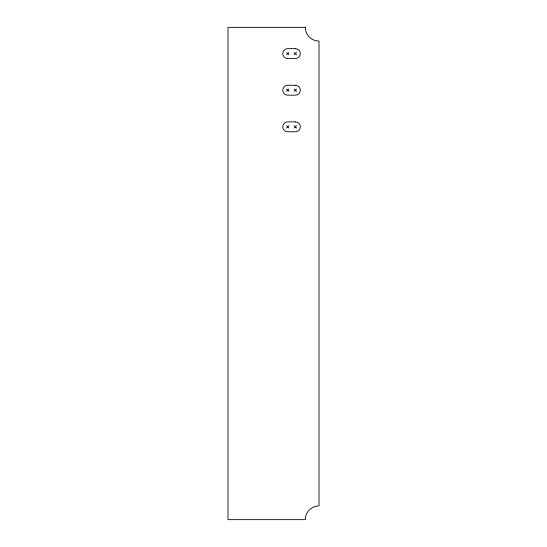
<?xml version="1.0" encoding="UTF-8"?>
<svg xmlns="http://www.w3.org/2000/svg" width="547" height="547" viewBox="0 0 547 547"><rect width="100%" height="100%" fill="white"/><g stroke="black" fill="none" stroke-linecap="round" stroke-linejoin="round"><path stroke-width="0.82" d="M286.587 54.762L288.871 52.471M294.211 54.762L296.501 52.471M286.587 91.363L288.871 89.079M294.211 91.363L296.501 89.079M286.587 127.971L288.871 125.687M294.211 127.971L296.501 125.687M294.211 52.471L296.501 54.762M286.587 52.471L288.871 54.762M294.211 89.079L296.501 91.363M286.587 89.079L288.871 91.363M294.211 125.687L296.501 127.971M286.587 125.687L288.871 127.971M305.267 27.35L228.003 27.35L228.003 519.65L305.267 519.65A13.73 13.73 0 0 1 318.997 505.92L318.997 41.08A13.73 13.73 0 0 1 305.267 27.35M295.353 48.656L287.729 48.656A4.957 4.957 0 0 0 282.772 53.613A4.957 4.957 0 0 0 287.729 58.57L295.353 58.57A4.957 4.957 0 0 0 300.31 53.613A4.957 4.957 0 0 0 295.353 48.656M295.353 85.264L287.729 85.264A4.957 4.957 0 0 0 282.772 90.221A4.957 4.957 0 0 0 287.729 95.178L295.353 95.178A4.957 4.957 0 0 0 300.31 90.221A4.957 4.957 0 0 0 295.353 85.264M295.353 121.872L287.729 121.872A4.957 4.957 0 0 0 282.772 126.829A4.957 4.957 0 0 0 287.729 131.786L295.353 131.786A4.957 4.957 0 0 0 300.31 126.829A4.957 4.957 0 0 0 295.353 121.872"/></g></svg>
